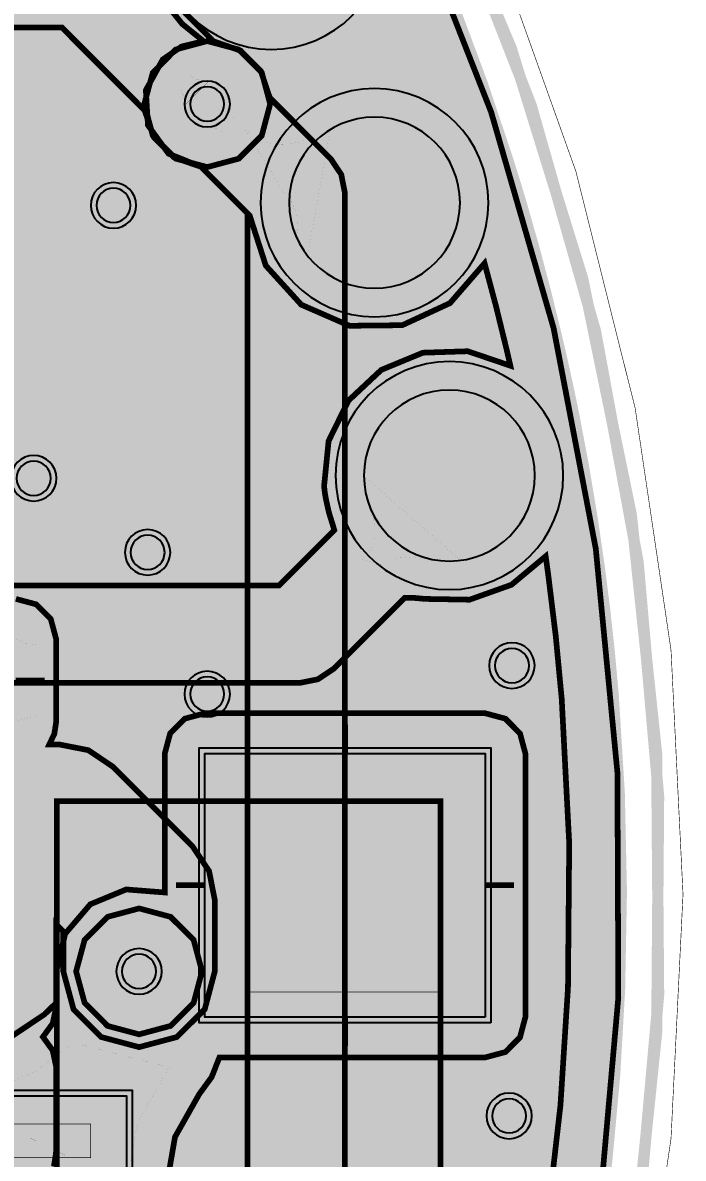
# Model space of a CAD drawing. Header units: millimetres. Extents: x -28.2 to 22.2, y -22.2 to 22.3.
# Drawn here: x 16.31 to 22.2, y -2.35 to 7.77 of the extents above; entities that cross this region are included whole.
import ezdxf

# ---------------------------------------------------------------- set-up
doc = ezdxf.new("R2010")
doc.units = ezdxf.units.MM
doc.header["$MEASUREMENT"] = 0
for name, color, linetype, true_color in [('Board-Outline-Layer', 7, 'Continuous', 0xff00ff), ('Bottom-Layer', 7, 'Continuous', 0x0000ff), ('Component-Shape-Layer', 7, 'Continuous', 0x00cccc), ('Document-Layer', 7, 'Continuous', 0xffffff), ('GND', 7, 'Continuous', 0x999966), ('Hole-Layer', 7, 'Continuous', 0x222222), ('Multi-Layer', 7, 'Continuous', 0xc0c0c0), ('Pin-Soldering-Layer', 7, 'Continuous', 0xcc9999), ('POWER', 7, 'Continuous', 0x008000), ('Top-Layer', 7, 'Continuous', 0xff0000), ('Top-Paste-Mask-Layer', 7, 'Continuous', 0x808080), ('Top-Silkscreen-Layer', 7, 'Continuous', 0xffcc00), ('Top-Solder-Mask-Layer', 7, 'Continuous', 0x800080)]:
    doc.layers.add(name, color=color, linetype=linetype, true_color=true_color)

msp = doc.modelspace()

# ---------------------------------------------------------------- hatches: boundary and pattern name
at = {"layer": 'Bottom-Layer', "transparency": 33554610}
for points in [[(10.776, 13.728), (10.776, 13.917), (16.574, 13.917), (17.79, 12.324), (18.854, 10.626), (19.756, 8.837), (20.489, 6.972), (21.046, 5.047), (21.422, 3.079), (21.615, 1.085), (21.623, -0.919), (21.445, -2.914), (21.336, -2.88), (21.222, -2.868), (20.922, -2.955), (20.715, -3.189), (20.665, -3.498), (20.788, -3.785), (20.788, -4.109), (20.7, -4.532), (20.603, -4.952), (20.136, -6.6), (19.538, -8.204), (18.811, -9.755), (17.962, -11.242), (17.697, -11.656), (17.421, -12.063), (17.395, -12.09), (13.734, -12.09), (13.779, -12.046), (13.884, -11.888), (13.921, -11.703), (13.921, -8.909), (15.123, -8.909), (15.569, -9.355), (15.638, -9.43), (15.701, -9.511), (15.701, -9.943), (15.749, -10.122), (15.881, -10.253), (16.06, -10.301), (16.625, -10.301), (16.702, -10.293), (16.775, -10.268), (16.848, -10.293), (16.925, -10.301), (17.49, -10.301), (17.584, -10.289), (17.671, -10.252), (17.794, -10.201), (17.927, -10.183), (18.123, -10.144), (18.288, -10.034), (18.987, -9.335), (19.098, -9.169), (19.137, -8.974), (19.137, -8.897), (19.212, -8.63), (19.137, -8.364), (19.137, -8.15), (19.159, -8.043), (19.221, -7.954), (19.305, -7.835), (19.334, -7.693), (19.334, -6.443), (19.286, -6.264), (19.155, -6.133), (18.976, -6.085), (18.276, -6.085), (18.097, -6.133), (17.966, -6.264), (17.918, -6.443), (17.918, -7.068), (17.879, -7.035), (17.835, -7.009), (17.835, -6.051), (18.026, -6.051), (18.205, -6.003), (18.336, -5.872), (18.384, -5.693), (18.384, -4.576), (18.408, -4.55), (18.432, -4.526), (19.058, -3.9), (19.152, -3.759), (19.185, -3.593), (19.185, 6.248), (19.152, 6.415), (19.058, 6.555), (18.515, 7.098), (18.434, 7.338), (18.255, 7.518), (18.015, 7.601), (18.014, 7.601), (18.013, 7.601), (17.581, 8.032), (17.733, 8.28), (17.741, 8.57), (17.603, 8.825), (17.356, 8.977), (17.066, 8.986), (16.81, 8.849), (12.805, 8.849), (12.805, 9.199), (12.774, 9.343), (12.689, 9.462), (12.703, 9.492), (12.714, 9.522), (13.045, 9.523), (13.318, 9.71), (13.438, 10.019), (13.363, 10.341), (13.363, 12.273), (13.326, 12.459), (13.221, 12.616), (12.395, 13.443), (12.312, 13.51), (12.215, 13.556), (12.085, 13.682), (11.91, 13.728), (11.344, 13.728), (11.267, 13.719), (11.194, 13.695), (11.121, 13.719), (11.044, 13.728)], [(16.609, 1.535), (16.609, 2.275), (16.561, 2.454), (16.43, 2.585), (16.25, 2.633), (14.601, 2.633), (14.633, 2.808), (14.608, 2.984), (14.809, 2.984), (14.988, 3.032), (15.119, 3.163), (15.167, 3.342), (15.167, 3.882), (15.119, 4.061), (14.988, 4.192), (14.809, 4.24), (14.019, 4.24), (13.942, 4.232), (13.869, 4.207), (13.796, 4.232), (13.719, 4.24), (13.635, 4.24), (13.657, 4.309), (13.664, 4.381), (13.664, 4.859), (13.831, 4.912), (13.952, 5.038), (13.952, 5.017), (14, 4.837), (14.131, 4.706), (14.31, 4.658), (14.85, 4.658), (15.029, 4.706), (15.16, 4.837), (15.208, 5.017), (15.208, 5.807), (15.2, 5.883), (15.175, 5.957), (15.2, 6.03), (15.208, 6.107), (15.208, 6.897), (15.16, 7.076), (15.029, 7.207), (14.85, 7.255), (14.31, 7.255), (14.135, 7.209), (14.005, 7.084), (13.952, 6.911), (13.81, 6.895), (13.676, 6.842), (13.67, 6.843), (13.664, 6.843), (13.664, 7.321), (13.662, 7.365), (13.654, 7.408), (13.708, 7.562), (13.716, 7.726), (16.659, 7.726), (17.398, 6.987), (17.399, 6.985), (17.399, 6.984), (17.482, 6.744), (17.661, 6.566), (17.901, 6.484), (18.317, 6.068), (18.317, -3.413), (17.66, -4.069), (17.651, -4.077), (17.641, -4.085), (17.326, -4.085), (17.147, -4.133), (17.016, -4.264), (16.968, -4.443), (16.968, -5.026), (16.836, -4.886), (16.651, -4.835), (16.518, -4.835), (16.134, -4.451), (16.651, -4.451), (16.83, -4.403), (16.961, -4.272), (17.009, -4.093), (17.009, -3.293), (16.961, -3.114), (16.83, -2.982), (16.651, -2.934), (16.585, -2.934), (16.585, -2.504), (16.589, -2.425), (16.601, -2.348), (16.607, -2.312), (16.609, -2.275), (16.609, -1.535), (16.578, -1.39), (16.491, -1.27), (16.578, -1.15), (16.609, -1.005), (16.609, -0.266), (16.673, -0.331), (16.673, -0.686), (16.764, -1.024), (17.011, -1.271), (17.349, -1.361), (17.686, -1.271), (17.934, -1.024), (18.024, -0.686), (18.024, -0.051), (17.973, 0.208), (17.826, 0.427), (17.115, 1.138), (16.896, 1.285), (16.637, 1.336), (16.548, 1.336), (16.593, 1.431)]]:
    msp.add_hatch(color=256, dxfattribs=at).paths.add_polyline_path(points)
at = {"layer": 'Bottom-Layer'}
for points in [[(17.707, 7.184), (17.815, 7.292), (17.848, 7.268), (17.886, 7.255), (17.927, 7.249), (17.969, 7.245), (17.754, 7.03), (17.751, 7.073), (17.744, 7.113), (17.731, 7.151)], [(18.206, 6.901), (18.098, 6.793), (18.065, 6.817), (18.027, 6.83), (17.987, 6.837), (17.944, 6.84), (18.159, 7.055), (18.163, 7.013), (18.169, 6.972), (18.182, 6.934)], [(16.435, 2.222), (16.435, 1.587), (16.339, 1.574), (16.25, 1.535), (16.25, 2.275), (16.339, 2.236)]]:
    msp.add_hatch(color=256, dxfattribs=at).paths.add_polyline_path(points)
at = {"layer": 'GND', "transparency": 33554610}
for points in [[(-16.573, 13.917), (-0.626, 13.917), (-0.626, 7.739), (-0.576, 7.556), (-0.439, 7.425), (0.98, 6.652), (1.063, 6.619), (1.151, 6.608), (4.831, 6.608), (4.965, 6.326), (5.229, 6.16), (5.541, 6.16), (5.805, 6.326), (5.939, 6.608), (6.85, 6.608), (6.987, 6.636), (7.104, 6.713), (8.077, 7.687), (10.074, 7.687), (10.094, 7.687), (10.114, 7.689), (10.309, 7.429), (10.615, 7.32), (10.931, 7.4), (11.149, 7.641), (11.197, 7.962), (11.059, 8.256), (11.147, 8.494), (11.123, 8.746), (10.99, 8.961), (10.776, 9.097), (10.776, 10.221), (11.002, 10.227), (11.208, 10.322), (11.478, 10.252), (11.748, 10.32), (11.952, 10.51), (12.04, 10.774), (12.315, 10.685), (12.598, 10.744), (12.814, 10.937), (12.905, 11.212), (12.847, 11.496), (12.655, 11.713), (12.381, 11.806), (12.097, 11.749), (11.879, 11.558), (11.785, 11.285), (11.575, 11.367), (11.35, 11.36), (11.146, 11.265), (10.966, 11.327), (10.776, 11.326), (10.776, 13.917), (16.574, 13.917), (17.79, 12.324), (18.854, 10.626), (19.756, 8.837), (20.488, 6.972), (21.045, 5.047), (21.422, 3.08), (21.615, 1.085), (21.623, -0.918), (21.445, -2.914), (21.196, -2.869), (20.953, -2.937), (20.764, -3.106), (20.668, -3.34), (20.685, -3.592), (20.811, -3.812), (21.021, -3.953), (21.272, -3.989), (20.847, -5.813), (20.267, -7.593), (19.534, -9.316), (18.656, -10.97), (17.638, -12.542), (-17.637, -12.542), (-18.737, -10.83), (-19.671, -9.023), (-20.431, -7.136), (-21.011, -5.186), (-21.405, -3.19), (-21.61, -1.165), (-21.624, 0.869), (-21.447, 2.896), (-21.08, 4.897), (-20.527, 6.855), (-19.793, 8.752), (-18.883, 10.572), (-17.807, 12.299)], [(17.395, 7.043), (17.471, 6.762), (17.676, 6.556), (17.957, 6.481), (18.237, 6.556), (18.443, 6.762), (18.518, 7.043), (18.443, 7.323), (18.237, 7.529), (17.957, 7.604), (17.676, 7.529), (17.471, 7.323)], [(16.787, -0.686), (16.863, -0.967), (17.068, -1.172), (17.349, -1.247), (17.629, -1.172), (17.835, -0.967), (17.91, -0.686), (17.835, -0.405), (17.629, -0.2), (17.349, -0.125), (17.068, -0.2), (16.863, -0.405)]]:
    msp.add_hatch(color=256, dxfattribs=at).paths.add_polyline_path(points)
at = {"layer": 'Pin-Soldering-Layer'}
for points in [[(18.336, -0.869), (18.336, 0.831), (20.036, 0.831), (20.036, -0.869)], [(18.336, -0.869), (18.336, 0.831), (20.036, 0.831), (20.036, -0.869)], [(16.116, -2.345), (16.116, -2.045), (16.916, -2.045), (16.916, -2.345)], [(16.116, -2.345), (16.116, -2.045), (16.916, -2.045), (16.916, -2.345)]]:
    msp.add_hatch(color=256, dxfattribs=at).paths.add_polyline_path(points)
at = {"layer": 'POWER', "transparency": 33554610}
for points in [[(14.62, 11.946), (12.649, 13.917), (16.574, 13.917), (17.79, 12.324), (18.854, 10.626), (19.756, 8.837), (20.488, 6.972), (21.045, 5.047), (21.422, 3.08), (21.615, 1.085), (21.623, -0.918), (21.445, -2.914), (21.196, -2.869), (20.953, -2.937), (20.764, -3.106), (20.668, -3.34), (20.685, -3.592), (20.811, -3.812), (21.021, -3.953), (21.272, -3.989), (20.847, -5.813), (20.267, -7.593), (19.534, -9.316), (18.656, -10.97), (17.638, -12.542), (8.393, -12.542), (10.36, -10.575), (10.454, -10.434), (10.487, -10.268), (10.487, -8.897), (10.539, -8.821), (10.579, -8.738), (10.678, -8.638), (10.855, -8.897), (11.143, -9.022), (11.28, -9.294), (11.539, -9.454), (11.843, -9.456), (12.104, -9.298), (12.244, -9.028), (12.222, -8.724), (12.044, -8.476), (11.764, -8.358), (11.633, -8.093), (11.386, -7.931), (13.292, -6.024), (13.432, -6.295), (13.693, -6.453), (13.997, -6.451), (14.256, -6.29), (14.393, -6.018), (14.368, -5.715), (14.187, -5.469), (13.905, -5.354), (13.933, -5.26), (13.943, -5.162), (13.943, -3.683), (14.069, -3.475), (14.113, -3.235), (14.113, -0.96), (14.175, -0.705), (14.144, -0.444), (14.024, -0.211), (14.024, 1.345), (14.62, 1.941), (14.78, 2.181), (14.837, 2.464), (14.837, 10.291), (15.569, 10.291), (15.939, 10.39), (16.209, 10.661), (16.308, 11.03), (16.209, 11.4), (15.939, 11.671), (15.569, 11.77), (14.75, 11.77), (14.692, 11.863)], [(17.395, 7.043), (17.471, 6.762), (17.676, 6.556), (17.957, 6.481), (18.237, 6.556), (18.443, 6.762), (18.518, 7.043), (18.443, 7.323), (18.237, 7.529), (17.957, 7.604), (17.676, 7.529), (17.471, 7.323)], [(16.787, -0.686), (16.863, -0.967), (17.068, -1.172), (17.349, -1.247), (17.629, -1.172), (17.835, -0.967), (17.91, -0.686), (17.835, -0.405), (17.629, -0.2), (17.349, -0.125), (17.068, -0.2), (16.863, -0.405)]]:
    msp.add_hatch(color=256, dxfattribs=at).paths.add_polyline_path(points)
at = {"layer": 'Top-Layer', "transparency": 33554610}
for points in [[(9.859, 13.917), (15.551, 13.917), (15.193, 13.721), (14.928, 13.411), (14.793, 13.025), (14.804, 12.617), (14.961, 12.24), (15.242, 11.945), (15.611, 11.77), (15.569, 11.77), (15.2, 11.671), (14.929, 11.4), (14.83, 11.03), (14.929, 10.661), (15.2, 10.39), (15.569, 10.291), (16.083, 10.291), (16.139, 10.289), (16.187, 10.283), (16.229, 10.274), (16.264, 10.262), (16.288, 10.251), (16.3, 10.242), (16.307, 10.235), (16.309, 10.232), (16.573, 9.9), (16.941, 9.69), (17.361, 9.631), (17.773, 9.733), (18.117, 9.981), (18.345, 10.339), (18.423, 10.755), (18.34, 11.171), (18.109, 11.527), (17.763, 11.771), (17.35, 11.869), (16.931, 11.806), (16.885, 11.792), (16.846, 11.783), (16.804, 11.777), (16.76, 11.773), (16.658, 11.77), (16.512, 11.77), (16.187, 11.77), (16.556, 11.945), (16.838, 12.24), (16.995, 12.617), (17.006, 13.025), (16.87, 13.411), (16.606, 13.721), (16.247, 13.917), (16.574, 13.917), (17.733, 12.407), (18.754, 10.802), (19.63, 9.113), (19.506, 9.113), (19.492, 9.124), (19.478, 9.14), (19.183, 9.455), (18.791, 9.635), (18.36, 9.653), (17.954, 9.508), (17.633, 9.219), (17.63, 9.216), (17.623, 9.207), (17.616, 9.197), (17.582, 9.148), (17.575, 9.137), (17.568, 9.126), (17.512, 9.031), (17.507, 9.023), (17.503, 9.015), (17.46, 8.934), (17.17, 9), (16.887, 8.909), (16.69, 8.686), (16.635, 8.394), (16.737, 8.114), (16.967, 7.926), (17.262, 7.882), (17.537, 7.995), (17.54, 7.992), (17.581, 7.947), (17.734, 7.756), (17.924, 7.603), (17.727, 7.555), (17.56, 7.44), (17.409, 7.166), (17.428, 6.854), (17.611, 6.601), (17.901, 6.484), (18.335, 6.05), (18.479, 5.603), (18.795, 5.255), (19.226, 5.067), (19.696, 5.072), (20.122, 5.269), (20.43, 5.624), (20.533, 5.238), (20.628, 4.85), (20.644, 4.781), (20.66, 4.711), (20.28, 4.84), (19.88, 4.827), (19.509, 4.674), (19.216, 4.4), (19.039, 4.04), (18.999, 3.641), (19, 3.629), (19.001, 3.616), (19.002, 3.614), (19.004, 3.592), (19.007, 3.571), (19.009, 3.557), (19.012, 3.54), (19.015, 3.523), (19.018, 3.51), (19.023, 3.487), (19.028, 3.463), (19.039, 3.416), (19.042, 3.402), (19.046, 3.389), (19.075, 3.296), (19.09, 3.245), (19.079, 3.234), (18.598, 2.753), (14.629, 2.753), (14.584, 3.05), (14.391, 3.281), (14.106, 3.38), (13.811, 3.317), (13.592, 3.11), (13.592, 5.914), (13.879, 5.792), (14.187, 5.843), (14.42, 6.05), (14.506, 6.35), (14.42, 6.649), (14.187, 6.857), (13.879, 6.907), (13.592, 6.786), (13.592, 7.315), (13.709, 7.565), (13.693, 7.84), (13.548, 8.074), (13.309, 8.211), (13.034, 8.218), (12.788, 8.094), (12.788, 8.247), (12.786, 8.292), (12.779, 8.336), (12.779, 9.506), (13.1, 9.543), (13.347, 9.75), (13.44, 10.059), (13.347, 10.368), (13.1, 10.575), (12.779, 10.611), (12.779, 10.89), (12.9, 11.163), (12.863, 11.46), (12.679, 11.696), (12.401, 11.804), (11.997, 12.207), (11.856, 12.301), (11.69, 12.334), (10.645, 12.334), (10.582, 12.622), (10.382, 12.839), (10.1, 12.924), (9.814, 12.855), (9.811, 12.861), (9.807, 12.867), (9.846, 12.956), (9.859, 13.052)], [(17.936, -7.252), (20.391, -7.252), (19.637, -9.098), (18.717, -10.866), (17.638, -12.542), (9.07, -12.542), (9.083, -12.529), (9.106, -12.509), (9.131, -12.493), (9.178, -12.503), (9.226, -12.506), (9.426, -12.506), (9.476, -12.502), (9.526, -12.492), (9.575, -12.502), (9.626, -12.506), (9.826, -12.506), (9.876, -12.502), (9.926, -12.492), (9.975, -12.502), (10.026, -12.506), (10.226, -12.506), (10.276, -12.502), (10.326, -12.492), (10.375, -12.502), (10.426, -12.506), (10.626, -12.506), (10.676, -12.502), (10.726, -12.492), (10.775, -12.502), (10.826, -12.506), (11.026, -12.506), (11.076, -12.502), (11.126, -12.492), (11.175, -12.502), (11.226, -12.506), (11.426, -12.506), (11.476, -12.502), (11.526, -12.492), (11.575, -12.502), (11.626, -12.506), (11.826, -12.506), (11.876, -12.502), (11.926, -12.492), (11.975, -12.502), (12.026, -12.506), (12.226, -12.506), (12.276, -12.502), (12.326, -12.492), (12.375, -12.502), (12.426, -12.506), (12.626, -12.506), (12.676, -12.502), (12.726, -12.492), (12.775, -12.502), (12.826, -12.506), (13.026, -12.506), (13.076, -12.502), (13.126, -12.492), (13.175, -12.502), (13.226, -12.506), (13.426, -12.506), (13.545, -12.485), (13.651, -12.426), (13.756, -12.485), (13.876, -12.506), (14.776, -12.506), (14.955, -12.458), (15.086, -12.327), (15.134, -12.148), (15.134, -11.228), (15.086, -11.049), (14.955, -10.918), (14.776, -10.87), (13.876, -10.87), (13.804, -10.877), (13.736, -10.898), (13.693, -10.811), (13.633, -10.735), (13.004, -10.106), (13.026, -10.106), (13.076, -10.102), (13.126, -10.092), (13.175, -10.102), (13.226, -10.106), (13.426, -10.106), (13.472, -10.103), (13.517, -10.094), (13.517, -10.168), (13.565, -10.347), (13.697, -10.478), (13.876, -10.526), (14.776, -10.526), (14.955, -10.478), (15.086, -10.347), (15.134, -10.168), (15.134, -9.248), (15.086, -9.069), (14.955, -8.938), (14.776, -8.89), (14.254, -8.89), (14.327, -8.751), (14.352, -8.597), (14.352, -6.145), (14.401, -5.859), (14.3, -5.587), (14.077, -5.402), (13.791, -5.352), (13.519, -5.453), (13.333, -5.675), (13.283, -5.961), (13.382, -6.233), (13.382, -7.863), (13.12, -7.915), (12.912, -8.082), (12.805, -8.327), (12.6, -8.531), (12.57, -8.565), (12.542, -8.602), (12.499, -8.504), (12.433, -8.419), (10.014, -6), (10.762, -5.253), (10.783, -5.253), (11.071, -5.376), (11.379, -5.326), (11.613, -5.119), (11.7, -4.818), (11.613, -4.518), (11.379, -4.311), (11.071, -4.261), (10.783, -4.384), (10.582, -4.384), (10.415, -4.417), (10.275, -4.511), (9.22, -5.566), (7.715, -5.566), (7.554, -5.597), (7.416, -5.686), (7.502, -5.529), (7.535, -5.352), (7.722, -5.223), (7.794, -5.008), (7.794, -3.75), (7.892, -3.799), (8.001, -3.816), (9.501, -3.816), (9.68, -3.768), (9.811, -3.637), (9.859, -3.458), (9.859, -3.119), (10.011, -3.111), (10.156, -3.062), (10.368, -3.225), (10.631, -3.271), (10.886, -3.19), (11.074, -3.001), (11.288, -3.176), (11.559, -3.228), (11.822, -3.144), (12.014, -2.945), (12.087, -2.679), (12.024, -2.41), (11.841, -2.203), (11.581, -2.109), (11.56, -2.088), (11.56, 0.485), (12.959, 1.884), (18.778, 1.884), (18.944, 1.917), (19.085, 2.011), (19.717, 2.643), (19.742, 2.644), (19.815, 2.641), (19.899, 2.633), (20.296, 2.626), (20.67, 2.759), (20.975, 3.013), (20.986, 2.934), (20.997, 2.855), (21.065, 2.301), (21.118, 1.744), (21.185, 0.457), (21.174, -0.832), (21.107, -1.878), (20.988, -2.919), (20.784, -3.079), (20.673, -3.314), (20.68, -3.573), (20.802, -3.802), (21.015, -3.951), (21.272, -3.989), (21.057, -5), (20.794, -6), (20.794, -4.544), (20.746, -4.365), (20.615, -4.234), (20.436, -4.186), (17.936, -4.186), (17.757, -4.234), (17.626, -4.365), (17.578, -4.544), (17.578, -6.894), (17.626, -7.073), (17.757, -7.204)], [(15.258, -2.595), (15.278, -2.714), (15.337, -2.82), (15.278, -2.925), (15.258, -3.044), (15.258, -3.844), (15.306, -4.024), (15.437, -4.155), (15.616, -4.203), (17.236, -4.203), (17.415, -4.155), (17.546, -4.024), (17.594, -3.844), (17.594, -3.044), (17.574, -2.925), (17.515, -2.82), (17.574, -2.714), (17.594, -2.595), (17.669, -2.162), (17.885, -1.78), (17.996, -1.628), (18.065, -1.453), (20.436, -1.453), (20.615, -1.405), (20.746, -1.274), (20.794, -1.094), (20.794, 1.256), (20.746, 1.435), (20.615, 1.566), (20.436, 1.614), (17.936, 1.614), (17.757, 1.566), (17.626, 1.435), (17.578, 1.256), (17.578, 0.017), (17.234, 0.044), (16.914, -0.088), (16.69, -0.35), (16.61, -0.686), (16.61, -0.966), (16.507, -1.068), (16.098, -1.341), (15.616, -1.436), (15.437, -1.484), (15.306, -1.615), (15.258, -1.795)]]:
    msp.add_hatch(color=256, dxfattribs=at).paths.add_polyline_path(points)
at = {"layer": 'Top-Layer'}
for points in [[(18.206, 6.901), (18.098, 6.793), (18.065, 6.817), (18.027, 6.83), (17.987, 6.837), (17.944, 6.84), (18.159, 7.055), (18.163, 7.013), (18.169, 6.972), (18.182, 6.934)], [(18.687, 6.164, 1), (20.211, 6.164, 1)], [(18.648, 6.243), (18.296, 6.812), (18.334, 6.778), (18.375, 6.749), (18.418, 6.727), (18.464, 6.709), (18.511, 6.696), (18.559, 6.689), (18.609, 6.685), (18.66, 6.686), (18.762, 6.7), (18.863, 6.727), (18.962, 6.767), (19.055, 6.817), (18.851, 5.692), (18.821, 5.734), (18.799, 5.773), (18.783, 5.811), (18.772, 5.846), (18.762, 5.913), (18.759, 5.976), (18.756, 6.038), (18.742, 6.102), (18.728, 6.135), (18.709, 6.169), (18.683, 6.205)], [(19.354, 3.732, 1), (20.878, 3.732, 1)], [(19.504, 2.936), (19.339, 2.986), (19.381, 3.033), (19.412, 3.076), (19.435, 3.118), (19.449, 3.159), (19.455, 3.198), (19.456, 3.237), (19.451, 3.277), (19.443, 3.317), (19.417, 3.401), (19.388, 3.494), (19.364, 3.601), (19.357, 3.661), (19.354, 3.726), (20.217, 2.977), (20.136, 2.973), (20.043, 2.979), (19.839, 2.998), (19.739, 3.003), (19.646, 2.997), (19.604, 2.989), (19.566, 2.976), (19.532, 2.959)], [(20.436, -1.094), (17.936, -1.094), (17.936, 1.256), (20.436, 1.256)], [(16.76, -1.322), (17.618, -1.541), (17.334, -2.034), (17.236, -2.595), (15.616, -1.795), (16.034, -1.74), (16.424, -1.578)], [(17.236, -2.595), (15.616, -2.595), (15.616, -1.795), (17.236, -1.795)]]:
    msp.add_hatch(color=256, dxfattribs=at).paths.add_polyline_path(points)
at = {"layer": 'Top-Paste-Mask-Layer'}
for points in [[(18.687, 6.164, 1), (20.211, 6.164, 1)], [(19.354, 3.732, 1), (20.878, 3.732, 1)], [(20.436, -1.094), (17.936, -1.094), (17.936, 1.256), (20.436, 1.256)], [(17.236, -2.595), (15.616, -2.595), (15.616, -1.795), (17.236, -1.795)]]:
    msp.add_hatch(color=256, dxfattribs=at).paths.add_polyline_path(points)
at = {"layer": 'Top-Solder-Mask-Layer'}
for points in [[(17.512, 8.546, 1), (19.544, 8.546, 1)], [(18.433, 6.164, 1), (20.465, 6.164, 1)], [(19.1, 3.732, 1), (21.132, 3.732, 1)], [(20.486, -1.144), (17.886, -1.144), (17.886, 1.306), (20.486, 1.306)], [(17.286, -2.645), (15.566, -2.645), (15.566, -1.745), (17.286, -1.745)]]:
    msp.add_hatch(color=256, dxfattribs=at).paths.add_polyline_path(points)

# ---------------------------------------------------------------- linework, layer by layer
at = {"layer": 'Board-Outline-Layer', "const_width": 0.1}
msp.add_lwpolyline([(17.822, -12.9, 0.346), (16.74, 14.275)], format="xyb", dxfattribs=at)
at = {"layer": 'Bottom-Layer', "const_width": 0.00508}
msp.add_lwpolyline([(-22.199, 0, 1), (22.2, 0), (22.2, 0, 1), (-22.199, 0)], format="xyb", dxfattribs=at)
at = {"layer": 'Bottom-Layer'}
for points, const_width in [([(19.756, 8.837), (20.489, 6.972), (21.046, 5.047), (21.422, 3.079), (21.615, 1.085), (21.623, -0.919), (21.445, -2.914)], 0.0508), ([(16.839, 8.16), (17.957, 7.043)], 0.152), ([(19.185, -3.593), (19.185, 6.248), (19.152, 6.415), (19.058, 6.555), (18.515, 7.098), (18.434, 7.338), (18.255, 7.518), (18.015, 7.601), (18.014, 7.601), (18.013, 7.601), (17.581, 8.032)], 0.0508), ([(13.716, 7.726), (16.659, 7.726), (17.398, 6.987), (17.399, 6.985), (17.399, 6.984), (17.482, 6.744), (17.661, 6.566), (17.901, 6.484), (18.317, 6.068), (18.317, -3.413)], 0.0508), ([(17.957, 7.043), (18.751, 6.248)], 0.152), ([(18.751, 6.248), (18.751, -3.593)], 0.152), ([(16.589, -2.425), (16.601, -2.348), (16.607, -2.312), (16.609, -2.275), (16.609, -1.535), (16.578, -1.39), (16.491, -1.27), (16.578, -1.15), (16.609, -1.005), (16.609, -0.266), (16.673, -0.331), (16.673, -0.686), (16.764, -1.024), (17.011, -1.271), (17.349, -1.361), (17.686, -1.271), (17.934, -1.024), (18.024, -0.686), (18.024, -0.051), (17.973, 0.208), (17.826, 0.427), (17.115, 1.138), (16.896, 1.285), (16.637, 1.336), (16.548, 1.336), (16.593, 1.431), (16.609, 1.535), (16.609, 2.275), (16.561, 2.454), (16.43, 2.585), (16.25, 2.633)], 0.0508), ([(16.435, 1.905), (15, 1.905)], 0.635), ([(18.085, 0.254), (16.435, 1.905)], 0.635), ([(16.248, 1.905), (16.507, 1.905)], 0.0508), ([(16.637, 0.66), (15.026, 0.66)], 0.635), ([(17.349, -0.051), (16.637, 0.66)], 0.635), ([(18.085, -3.175), (18.085, 0.254)], 0.635), ([(17.349, -0.686), (17.349, -0.051)], 0.635)]:
    msp.add_lwpolyline(points, dxfattribs=dict(at, const_width=const_width))
at = {"layer": 'Bottom-Layer', "const_width": 0.000254}
for points in [[(17.707, 7.184), (17.815, 7.292), (17.848, 7.268), (17.886, 7.255), (17.927, 7.249), (17.969, 7.245), (17.754, 7.03), (17.751, 7.073), (17.744, 7.113), (17.731, 7.151)], [(18.206, 6.901), (18.098, 6.793), (18.065, 6.817), (18.027, 6.83), (17.987, 6.837), (17.944, 6.84), (18.159, 7.055), (18.163, 7.013), (18.169, 6.972), (18.182, 6.934)], [(16.435, 2.222), (16.435, 1.587), (16.339, 1.574), (16.25, 1.535), (16.25, 2.275), (16.339, 2.236)]]:
    msp.add_lwpolyline(points, close=True, dxfattribs=at)
at = {"layer": 'Component-Shape-Layer', "const_width": 0.0508}
msp.add_lwpolyline([(20.036, -6.469), (16.616, -6.469), (16.616, 0.831), (20.036, 0.831)], close=True, dxfattribs=at)
msp.add_lwpolyline([(20.036, -6.469), (16.616, -6.469), (16.616, 0.831), (20.036, 0.831)], close=True, dxfattribs=at)
at = {"layer": 'Document-Layer', "const_width": 0.1}
for points in [[(17.822, -12.9, 1.957), (-17.835, -12.881)], [(10.402, -15.9, 0.517), (11.533, 15.1)]]:
    msp.add_lwpolyline(points, format="xyb", dxfattribs=at)
at = {"layer": 'GND', "const_width": 0.00508}
msp.add_lwpolyline([(-22.199, 0, 1), (22.2, 0), (22.2, 0, 1), (-22.199, 0)], format="xyb", dxfattribs=at)
at = {"layer": 'GND', "const_width": 0.0508}
msp.add_lwpolyline([(19.756, 8.837), (20.488, 6.972), (21.045, 5.047), (21.422, 3.08), (21.615, 1.085), (21.623, -0.918), (21.445, -2.914)], dxfattribs=at)
for points in [[(17.395, 7.043), (17.471, 6.762), (17.676, 6.556), (17.957, 6.481), (18.237, 6.556), (18.443, 6.762), (18.518, 7.043), (18.443, 7.323), (18.237, 7.529), (17.957, 7.604), (17.676, 7.529), (17.471, 7.323)], [(16.787, -0.686), (16.863, -0.967), (17.068, -1.172), (17.349, -1.247), (17.629, -1.172), (17.835, -0.967), (17.91, -0.686), (17.835, -0.405), (17.629, -0.2), (17.349, -0.125), (17.068, -0.2), (16.863, -0.405)]]:
    msp.add_lwpolyline(points, close=True, dxfattribs=at)
at = {"layer": 'Hole-Layer'}
for points in [[(17.804, 7.043, 1), (18.109, 7.043), (18.109, 7.043, 1), (17.804, 7.043)], [(16.968, 6.14, 1), (17.272, 6.14), (17.272, 6.14, 1), (16.968, 6.14)], [(16.256, 3.708, 1), (16.561, 3.708), (16.561, 3.708, 1), (16.256, 3.708)], [(17.272, 3.048, 1), (17.577, 3.048), (17.577, 3.048, 1), (17.272, 3.048)], [(20.522, 2.039, 1), (20.827, 2.039), (20.827, 2.039, 1), (20.522, 2.039)], [(17.804, 1.785, 1), (18.109, 1.785), (18.109, 1.785, 1), (17.804, 1.785)], [(17.196, -0.686, 1), (17.501, -0.686), (17.501, -0.686, 1), (17.196, -0.686)], [(20.497, -1.974, 1), (20.801, -1.974), (20.801, -1.974, 1), (20.497, -1.974)]]:
    msp.add_lwpolyline(points, format="xyb", dxfattribs=at)
at = {"layer": 'Multi-Layer'}
for points in [[(17.753, 7.043, 1), (18.16, 7.043), (18.16, 7.043, 1), (17.753, 7.043)], [(16.917, 6.14, 1), (17.323, 6.14), (17.323, 6.14, 1), (16.917, 6.14)], [(16.206, 3.708, 1), (16.612, 3.708), (16.612, 3.708, 1), (16.206, 3.708)], [(17.222, 3.048, 1), (17.628, 3.048), (17.628, 3.048, 1), (17.222, 3.048)], [(17.753, 1.785, 1), (18.16, 1.785), (18.16, 1.785, 1), (17.753, 1.785)], [(17.145, -0.686, 1), (17.552, -0.686), (17.552, -0.686, 1), (17.145, -0.686)]]:
    msp.add_lwpolyline(points, format="xyb", dxfattribs=at)
for points in [[(20.471, 2.039, 1), (20.878, 2.039, 1)], [(20.446, -1.974, 1), (20.852, -1.974, 1)]]:
    msp.add_lwpolyline(points, format="xyb", close=True, dxfattribs=at)
at = {"layer": 'Pin-Soldering-Layer', "const_width": 0.00508}
for points in [[(18.336, -0.869), (18.336, 0.831), (20.036, 0.831), (20.036, -0.869)], [(18.336, -0.869), (18.336, 0.831), (20.036, 0.831), (20.036, -0.869)], [(16.116, -2.345), (16.116, -2.045), (16.916, -2.045), (16.916, -2.345)], [(16.116, -2.345), (16.116, -2.045), (16.916, -2.045), (16.916, -2.345)]]:
    msp.add_lwpolyline(points, close=True, dxfattribs=at)
at = {"layer": 'POWER', "const_width": 0.00508}
msp.add_lwpolyline([(-22.199, 0, 1), (22.2, 0), (22.2, 0, 1), (-22.199, 0)], format="xyb", dxfattribs=at)
at = {"layer": 'POWER', "const_width": 0.0508}
msp.add_lwpolyline([(19.756, 8.837), (20.488, 6.972), (21.045, 5.047), (21.422, 3.08), (21.615, 1.085), (21.623, -0.918), (21.445, -2.914)], dxfattribs=at)
for points in [[(17.395, 7.043), (17.471, 6.762), (17.676, 6.556), (17.957, 6.481), (18.237, 6.556), (18.443, 6.762), (18.518, 7.043), (18.443, 7.323), (18.237, 7.529), (17.957, 7.604), (17.676, 7.529), (17.471, 7.323)], [(16.787, -0.686), (16.863, -0.967), (17.068, -1.172), (17.349, -1.247), (17.629, -1.172), (17.835, -0.967), (17.91, -0.686), (17.835, -0.405), (17.629, -0.2), (17.349, -0.125), (17.068, -0.2), (16.863, -0.405)]]:
    msp.add_lwpolyline(points, close=True, dxfattribs=at)
at = {"layer": 'Top-Layer'}
for points, const_width in [([(-22.199, 0, 1), (22.2, 0), (22.2, 0, 1), (-22.199, 0)], 0.00508), ([(20.611, 6.541, 0.025), (19.864, 8.546)], 0.152), ([(20.735, 6.138, 0.005), (20.611, 6.541)], 0.152), ([(21.05, 4.95, 0.014), (20.735, 6.138)], 0.152), ([(21.194, 4.296, 0.008), (21.05, 4.95)], 0.152), ([(21.427, 2.914, 0.016), (21.194, 4.296)], 0.152), ([(21.551, 1.78, 0.013), (21.427, 2.914)], 0.152), ([(21.608, -0.85, 0.03), (21.551, 1.78)], 0.152), ([(21.397, -3.13, 0.026), (21.608, -0.85)], 0.152)]:
    msp.add_lwpolyline(points, format="xyb", dxfattribs=dict(at, const_width=const_width))
for points, const_width in [([(17.581, 7.947), (17.734, 7.756), (17.924, 7.603), (17.727, 7.555), (17.56, 7.44), (17.409, 7.166), (17.428, 6.854), (17.611, 6.601), (17.901, 6.484), (18.335, 6.05), (18.479, 5.603), (18.795, 5.255), (19.226, 5.067), (19.696, 5.072), (20.122, 5.269), (20.43, 5.624), (20.533, 5.238), (20.628, 4.85), (20.644, 4.781), (20.66, 4.711), (20.28, 4.84), (19.88, 4.827), (19.509, 4.674), (19.216, 4.4), (19.039, 4.04), (18.999, 3.641), (19, 3.629), (19.001, 3.616), (19.002, 3.614), (19.004, 3.592), (19.007, 3.571), (19.009, 3.557), (19.012, 3.54), (19.015, 3.523), (19.018, 3.51), (19.023, 3.487), (19.028, 3.463), (19.039, 3.416), (19.042, 3.402), (19.046, 3.389), (19.075, 3.296), (19.09, 3.245), (19.079, 3.234), (18.598, 2.753), (14.629, 2.753)], 0.0508), ([(17.957, 7.043), (18.835, 6.164)], 0.152), ([(18.835, 6.164), (19.449, 6.164)], 0.152), ([(20.192, 3.732), (18.778, 2.318)], 0.152), ([(12.024, -2.41), (11.841, -2.203), (11.581, -2.109), (11.56, -2.088), (11.56, 0.485), (12.959, 1.884), (18.778, 1.884), (18.944, 1.917), (19.085, 2.011), (19.717, 2.643), (19.742, 2.644), (19.815, 2.641), (19.899, 2.633), (20.296, 2.626), (20.67, 2.759), (20.975, 3.013), (20.986, 2.934), (20.997, 2.855), (21.065, 2.301), (21.118, 1.744), (21.185, 0.457), (21.174, -0.832), (21.107, -1.878), (20.988, -2.919)], 0.0508), ([(18.778, 2.318), (12.779, 2.318)], 0.152), ([(17.594, -2.595), (17.669, -2.162), (17.885, -1.78), (17.996, -1.628), (18.065, -1.453), (20.436, -1.453), (20.615, -1.405), (20.746, -1.274), (20.794, -1.094), (20.794, 1.256), (20.746, 1.435), (20.615, 1.566), (20.436, 1.614), (17.936, 1.614), (17.757, 1.566), (17.626, 1.435), (17.578, 1.256), (17.578, 0.017), (17.234, 0.044), (16.914, -0.088), (16.69, -0.35), (16.61, -0.686), (16.61, -0.966), (16.507, -1.068), (16.098, -1.341)], 0.0508), ([(19.186, 1.253), (19.186, 1.512)], 0.0508), ([(17.938, 0.081), (17.679, 0.081)], 0.0508), ([(20.433, 0.081), (20.692, 0.081)], 0.0508), ([(17.349, -0.686), (17.349, -1.272)], 0.762), ([(17.349, -1.272), (16.426, -2.195)], 0.762), ([(19.186, -1.092), (19.186, -1.351)], 0.0508)]:
    msp.add_lwpolyline(points, dxfattribs=dict(at, const_width=const_width))
at = {"layer": 'Top-Layer', "const_width": 0.000254}
for points in [[(18.206, 6.901), (18.098, 6.793), (18.065, 6.817), (18.027, 6.83), (17.987, 6.837), (17.944, 6.84), (18.159, 7.055), (18.163, 7.013), (18.169, 6.972), (18.182, 6.934)], [(18.648, 6.243), (18.296, 6.812), (18.334, 6.778), (18.375, 6.749), (18.418, 6.727), (18.464, 6.709), (18.511, 6.696), (18.559, 6.689), (18.609, 6.685), (18.66, 6.686), (18.762, 6.7), (18.863, 6.727), (18.962, 6.767), (19.055, 6.817), (18.851, 5.692), (18.821, 5.734), (18.799, 5.773), (18.783, 5.811), (18.772, 5.846), (18.762, 5.913), (18.759, 5.976), (18.756, 6.038), (18.742, 6.102), (18.728, 6.135), (18.709, 6.169), (18.683, 6.205)], [(19.504, 2.936), (19.339, 2.986), (19.381, 3.033), (19.412, 3.076), (19.435, 3.118), (19.449, 3.159), (19.455, 3.198), (19.456, 3.237), (19.451, 3.277), (19.443, 3.317), (19.417, 3.401), (19.388, 3.494), (19.364, 3.601), (19.357, 3.661), (19.354, 3.726), (20.217, 2.977), (20.136, 2.973), (20.043, 2.979), (19.839, 2.998), (19.739, 3.003), (19.646, 2.997), (19.604, 2.989), (19.566, 2.976), (19.532, 2.959)], [(16.76, -1.322), (17.618, -1.541), (17.334, -2.034), (17.236, -2.595), (15.616, -1.795), (16.034, -1.74), (16.424, -1.578)]]:
    msp.add_lwpolyline(points, close=True, dxfattribs=at)
at = {"layer": 'Top-Layer'}
for points in [[(18.687, 6.164, 1), (20.211, 6.164, 1)], [(19.354, 3.732, 1), (20.878, 3.732, 1)]]:
    msp.add_lwpolyline(points, format="xyb", close=True, dxfattribs=at)
for points in [[(20.436, -1.094), (17.936, -1.094), (17.936, 1.256), (20.436, 1.256)], [(17.236, -2.595), (15.616, -2.595), (15.616, -1.795), (17.236, -1.795)]]:
    msp.add_lwpolyline(points, close=True, dxfattribs=at)
at = {"layer": 'Top-Paste-Mask-Layer'}
for points in [[(18.687, 6.164, 1), (20.211, 6.164, 1)], [(19.354, 3.732, 1), (20.878, 3.732, 1)]]:
    msp.add_lwpolyline(points, format="xyb", close=True, dxfattribs=at)
for points in [[(20.436, -1.094), (17.936, -1.094), (17.936, 1.256), (20.436, 1.256)], [(17.236, -2.595), (15.616, -2.595), (15.616, -1.795), (17.236, -1.795)]]:
    msp.add_lwpolyline(points, close=True, dxfattribs=at)
at = {"layer": 'Top-Silkscreen-Layer', "const_width": 0.254}
for points in [[(16.536, 0.991), (16.663, 1.118)], [(16.536, 0.991), (16.663, 1.118)], [(16.663, 1.118), (17.705, 1.118)], [(16.663, 1.118), (17.705, 1.118)], [(16.536, -1.422), (16.536, 0.991)], [(16.536, -1.422), (16.536, 0.991)], [(20.076, -4.289), (20.076, -1.368)], [(20.076, -4.289), (20.076, -1.368)]]:
    msp.add_lwpolyline(points, dxfattribs=at)
at = {"layer": 'Top-Solder-Mask-Layer'}
for points in [[(17.512, 8.546, 1), (19.544, 8.546, 1)], [(18.433, 6.164, 1), (20.465, 6.164, 1)], [(19.1, 3.732, 1), (21.132, 3.732, 1)]]:
    msp.add_lwpolyline(points, format="xyb", close=True, dxfattribs=at)
for points in [[(20.486, -1.144), (17.886, -1.144), (17.886, 1.306), (20.486, 1.306)], [(17.286, -2.645), (15.566, -2.645), (15.566, -1.745), (17.286, -1.745)]]:
    msp.add_lwpolyline(points, close=True, dxfattribs=at)

doc.saveas('drawing.dxf')
